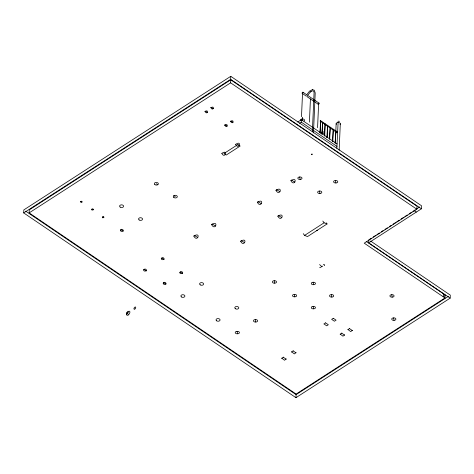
<?xml version="1.0" encoding="UTF-8"?>
<svg xmlns="http://www.w3.org/2000/svg" width="474" height="474" viewBox="0 0 474 474"><rect width="100%" height="100%" fill="white"/><g stroke="black" fill="none" stroke-linecap="round" stroke-linejoin="round"><path stroke-width="0.71" d="M23.7 212.921L23.83 209.899L230.767 76.32L421.546 205.781L421.416 208.803L368.683 242.842L450.17 298.14L295.96 397.68L23.7 212.921L230.637 79.342L230.767 76.32M29.151 212.897L29.281 209.875L230.755 79.822L416.978 206.196L416.842 209.218L364.239 243.174L444.973 297.956L296.108 394.054L29.151 212.897L230.625 82.843L230.755 79.822M286.189 358.942L284.519 360.264L281.746 358.131M281.734 358.374L283.411 357.058M299.461 123.305L301.263 122.144L301.369 119.697L337.097 143.942M301.5 116.77L302.542 92.809M296.019 352.609L294.348 353.924L291.581 351.797M302.145 120.473L302.424 117.54L302.56 117.825M291.569 352.04L293.24 350.719M295.96 397.68L296.096 394.658L448.434 296.321M309.421 122.144L310.434 98.912M312.384 131.417L314.061 92.963C314.132 90.812 312.899 90.232 311.08 91.411M313.468 132.91L315.21 92.951L314.309 90.214L312.39 89.657M317.574 127.684L318.623 103.723M335.302 142.816L335.367 141.347M335.556 136.945L336.137 123.732M336.848 148.244L338.181 121.089M339.147 150.205L340.302 123.773M344.634 334.881L342.963 336.196L340.19 334.063M340.178 334.312L341.855 332.991M352.378 330.301L350.701 331.616L347.934 329.483M347.922 329.732L349.593 328.411M368.683 242.842L368.813 239.82L371.296 238.221M443.374 293.762L443.243 296.783L445.767 295.154M444.973 297.956L445.104 294.935L366.206 241.396M450.17 298.14L450.3 295.118L370.656 241.07M319.873 132.791L320.691 120.823L320.199 132.874M321.858 134.136L322.67 122.168L322.089 134.255M324.358 135.837L325.123 123.862L324.749 135.825M327.653 125.58L327.072 137.679L327.439 125.717M329.43 138.556L330.212 127.281L329.679 139.356M332.452 141.329L333.269 129.355L332.849 141.317L332.499 141.418M335.077 143.107L335.888 131.138L335.361 143.213M324.263 133.964A1.843 1.221 2.5 0 0 322 133.052L322.213 131.594L322.35 131.879M322.8 122.286L322.409 122.298M326.888 137.555L327.285 137.543M333.4 129.479L333.003 129.491M336.019 131.257L335.628 131.268M307.051 94.373L309.516 91.138L312.502 89.627M308.059 94.948L310.286 92.015M320.809 120.977L320.424 120.953M324.364 135.801L324.749 135.789M310.239 92.057L311.145 91.358M297.767 122.025L301.369 119.697M304.575 235.412L324.109 222.798L327.06 223.953L307.519 236.562L304.575 235.412L303.259 233.652M373.156 237.018L375.639 235.418M376.883 234.618L379.36 233.012M381.22 231.81L383.087 230.613M384.947 229.41L387.424 227.81M389.29 226.608L391.151 225.405M393.011 224.202L395.494 222.602M396.732 221.802L399.215 220.197M401.075 219L403.558 217.394M404.796 216.594L407.279 214.995M409.139 213.792L411.622 212.192M412.86 211.386L415.343 209.786M416.581 208.987L419.686 206.984M332.523 141.234L332.849 141.317M92.726 208.975L91.683 209.241L91.672 209.775A0.901 0.598 2.5 0 0 92.157 210.065L93.2 209.798L93.212 209.265M103.409 216.748L102.366 217.015L102.354 217.542A0.901 0.598 2.5 0 0 102.834 217.833L103.877 217.566L103.889 217.039A0.901 0.598 2.5 0 0 103.456 216.731M322.812 131.594L323.683 132.151M339.005 121.154L339.443 121.463M307.111 95.742L307.519 96.021M80.669 201.373L81.925 202.125M91.814 209.147L93.07 209.893M102.497 216.914L103.747 217.667M120.84 229.694L123.133 231.069M161.675 258.028L163.968 259.402M180.227 271.969L182.52 273.344M144.037 269.416L146.324 270.79M163.607 282.7L165.9 284.074M291.415 180.055L294.846 182.123M276.508 189.677L279.938 191.745M257.933 201.669L261.364 203.737M278.386 215.552L281.817 217.619M241.171 240.65L244.602 242.712M212.145 223.989L215.575 226.057M194.376 235.459L197.806 237.527M211.131 107.355L213.324 108.694M230.838 121.03L233.024 122.369M205.278 111.135L207.464 112.474M224.978 124.81L227.165 126.149M337.5 131.944L320.317 120.544L320.234 121.202L337.121 132.732M320.234 121.202L320.614 120.414M302.963 92.223L307.039 94.99M307.851 95.541L319.038 103.131M302.234 93.408L306.317 96.175M307.128 96.726L318.315 104.316M301.263 122.144L336.99 146.383M230.637 79.342L421.416 208.803M230.625 82.843L416.842 209.218M414.383 210.8L416.302 212.103M156.349 183.752L157.777 184.724M173.881 195.649L175.309 196.621M349.587 328.66L352.366 330.544M341.843 333.24L344.622 335.124M293.228 350.967L296.013 352.852M283.399 357.301L286.178 359.191M25.667 211.143L296.096 394.658M321.704 266.518L319.594 264.575M326.165 222.786L327.06 223.953M322.794 221.044L324.109 222.798M391.743 294.721L392.241 297.127A1.843 1.221 2.5 0 0 394.06 295.788A1.843 1.221 2.5 0 0 391.743 294.721A1.843 1.221 2.5 0 0 389.93 296.06A1.843 1.221 2.5 0 0 392.241 297.127M393.562 317.906L394.066 320.317A1.843 1.221 2.5 0 0 395.879 318.978A1.843 1.221 2.5 0 0 393.562 317.906A1.843 1.221 2.5 0 0 391.749 319.251A1.843 1.221 2.5 0 0 394.066 320.317M335.438 180.541L335.936 182.952A1.843 1.221 2.5 0 0 337.749 181.607A1.843 1.221 2.5 0 0 335.438 180.541A1.843 1.221 2.5 0 0 333.619 181.88A1.843 1.221 2.5 0 0 335.936 182.952M319.464 191.046L319.968 193.457A1.843 1.221 2.5 0 0 321.781 192.112A1.843 1.221 2.5 0 0 319.464 191.046A1.843 1.221 2.5 0 0 317.651 192.385A1.843 1.221 2.5 0 0 319.968 193.457M331.356 294.644L331.853 297.056A1.843 1.221 2.5 0 0 333.672 295.711A1.843 1.221 2.5 0 0 331.356 294.644A1.843 1.221 2.5 0 0 329.543 295.989A1.843 1.221 2.5 0 0 331.853 297.056M299.675 176.992L300.178 179.403A1.843 1.221 2.5 0 0 301.991 178.058A1.843 1.221 2.5 0 0 299.675 176.992A1.843 1.221 2.5 0 0 297.862 178.337A1.843 1.221 2.5 0 0 300.178 179.403M313.124 282.273L313.622 284.684A1.843 1.221 2.5 0 0 315.441 283.339A1.843 1.221 2.5 0 0 313.124 282.273A1.843 1.221 2.5 0 0 311.311 283.618A1.843 1.221 2.5 0 0 313.622 284.684M313.118 306.423L313.616 308.829A1.843 1.221 2.5 0 0 315.429 307.49A1.843 1.221 2.5 0 0 313.118 306.423A1.843 1.221 2.5 0 0 311.3 307.762A1.843 1.221 2.5 0 0 313.616 308.829M294.336 294.401L294.84 296.813A1.843 1.221 2.5 0 0 296.653 295.468A1.843 1.221 2.5 0 0 294.336 294.401A1.843 1.221 2.5 0 0 292.523 295.746A1.843 1.221 2.5 0 0 294.84 296.813M274.209 280.744L274.707 283.15A1.843 1.221 2.5 0 0 276.526 281.811A1.843 1.221 2.5 0 0 274.209 280.744A1.843 1.221 2.5 0 0 272.396 282.083A1.843 1.221 2.5 0 0 274.707 283.15M255.29 319.606L255.788 322.018A1.843 1.221 2.5 0 0 257.607 320.673A1.843 1.221 2.5 0 0 255.29 319.606A1.843 1.221 2.5 0 0 253.477 320.951A1.843 1.221 2.5 0 0 255.788 322.018M237.071 331.367L237.569 333.779A1.843 1.221 2.5 0 0 239.382 332.434A1.843 1.221 2.5 0 0 237.071 331.367A1.843 1.221 2.5 0 0 235.252 332.712A1.843 1.221 2.5 0 0 237.569 333.779M318.824 103.136A0.699 0.355 -55.8 0 1 319.126 103.605A0.699 0.355 -55.8 0 1 318.445 104.327A0.699 0.355 -55.8 0 1 318.261 103.735M304.012 121.083A1.843 1.221 2.5 0 0 304.29 119.614A1.843 1.221 2.5 0 0 302.211 119.004A1.843 1.221 2.5 0 0 300.445 120.503M340.059 124.384A1.843 1.221 2.5 0 0 339.911 123.027A1.843 1.221 2.5 0 0 337.968 122.547A1.843 1.221 2.5 0 0 336.386 124.348M320.697 133.384A1.843 1.221 2.5 0 1 322 133.052M322.711 266.092A15.055 7.703 -55.8 0 1 321.686 266.738M321.182 267.016A15.055 7.703 -55.8 0 1 319.683 267.686M92.78 208.957A0.901 0.598 2.5 0 1 93.26 209.247M323.831 264.563L324.459 265.227L323.831 264.563M204.975 111.473C207.328 115.751 209.324 108.789 204.975 111.473M210.835 107.693C213.187 111.971 215.184 105.009 210.835 107.693M224.676 125.148C227.028 129.426 229.025 122.464 224.676 125.148M230.536 121.368C232.888 125.646 234.885 118.684 230.536 121.368M316.431 230.571L317.266 230.257L316.431 230.571M311.4 154.246C312.206 155.774 313.03 153.179 311.4 154.246M193.813 236.046C197.303 242.966 201.533 231.371 193.813 236.046M211.582 224.575C215.072 231.496 219.302 219.9 211.582 224.575M240.608 241.236C244.098 248.157 248.329 236.556 240.608 241.236M257.37 202.256C260.86 209.176 265.084 197.575 257.37 202.256M275.945 190.264C279.435 197.184 283.659 185.589 275.945 190.264M277.823 216.138C281.313 223.058 285.544 211.457 277.823 216.138M290.852 180.641C294.342 187.562 298.573 175.961 290.852 180.641M80.456 201.592L80.527 202.001A0.901 0.598 2.5 0 0 81.013 202.291L82.055 202.025L82.067 201.497A0.901 0.598 2.5 0 0 81.581 201.207L80.456 201.592M120.449 230.097L120.58 230.844A1.647 1.09 2.5 0 0 121.468 231.377C125.343 231.993 122.369 227.413 120.449 230.097M143.646 269.819L143.776 270.565A1.647 1.09 2.5 0 0 144.659 271.098C148.54 271.715 145.559 267.135 143.646 269.819M161.284 258.431L161.415 259.183A1.647 1.09 2.5 0 0 162.298 259.711C166.178 260.333 163.198 255.747 161.284 258.431M163.216 283.102L163.346 283.849A1.647 1.09 2.5 0 0 164.229 284.382C168.11 284.998 165.13 280.412 163.216 283.102M179.836 272.372L179.966 273.125A1.647 1.09 2.5 0 0 180.849 273.652C184.73 274.268 181.749 269.688 179.836 272.372M221.844 153.333C224.623 159.554 228.8 148.806 221.844 153.333M235.673 144.321C238.446 150.542 242.629 139.8 235.673 144.321M237.912 144.517L223.965 153.523L226.217 155.045L240.164 146.045L237.912 144.517M325.555 322.853L323.896 323.926L326.675 325.81L328.334 324.737L325.555 322.853M333.299 318.273L331.634 319.346L334.419 321.23L336.078 320.157L333.299 318.273M173.899 197.534A2.009 1.327 2.5 0 0 177.252 197.006A2.009 1.327 2.5 0 0 174.776 195.329A2.009 1.327 2.5 0 0 173.899 197.534M154.939 184.664A2.009 1.327 2.5 0 0 158.292 184.137A2.009 1.327 2.5 0 0 155.816 182.46A2.009 1.327 2.5 0 0 154.939 184.664M128.341 314.914A2.37 1.215 -55.8 0 0 129.633 311.341A2.37 1.215 -55.8 0 0 126.754 313.515A2.37 1.215 -55.8 0 0 128.341 314.914M134.877 309.001A1.286 0.658 -55.8 0 0 135.582 307.069A1.286 0.658 -55.8 0 0 134.018 308.242A1.286 0.658 -55.8 0 0 134.877 309.001M127.364 313.853A1.286 0.658 -55.8 0 0 128.069 311.916A1.286 0.658 -55.8 0 0 126.505 313.095A1.286 0.658 -55.8 0 0 127.364 313.853M302.578 93.337A0.699 0.355 -55.8 0 0 303.034 92.276A0.699 0.355 -55.8 0 0 302.187 92.827A0.699 0.355 -55.8 0 0 302.578 93.337M200.212 284.856A2.009 1.327 2.5 0 0 203.565 284.329A2.009 1.327 2.5 0 0 201.094 282.652A2.009 1.327 2.5 0 0 200.212 284.856M181.483 296.949A2.009 1.327 2.5 0 0 184.83 296.422A2.009 1.327 2.5 0 0 182.36 294.745A2.009 1.327 2.5 0 0 181.483 296.949M235.382 308.722A2.009 1.327 2.5 0 0 238.73 308.195A2.009 1.327 2.5 0 0 236.259 306.518A2.009 1.327 2.5 0 0 235.382 308.722M216.648 320.815A2.009 1.327 2.5 0 0 220.001 320.288A2.009 1.327 2.5 0 0 217.525 318.611A2.009 1.327 2.5 0 0 216.648 320.815M139.155 219.96A2.009 1.327 2.5 0 0 142.502 219.432A2.009 1.327 2.5 0 0 140.031 217.756A2.009 1.327 2.5 0 0 139.155 219.96M120.195 207.091A2.009 1.327 2.5 0 0 123.542 206.563A2.009 1.327 2.5 0 0 121.071 204.887A2.009 1.327 2.5 0 0 120.195 207.091"/></g></svg>
